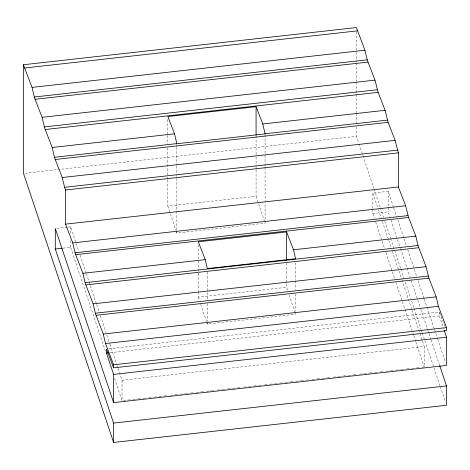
<?xml version="1.0" encoding="UTF-8"?>
<svg xmlns="http://www.w3.org/2000/svg" width="470" height="470" viewBox="0 0 470 470"><rect width="100%" height="100%" fill="white"/><g stroke="black" fill="none" stroke-linecap="round" stroke-linejoin="round"><path stroke-width="0.35" stroke-dasharray="2.35 1.76" d="M24.957 173.277L356.395 136.276L358.722 143.227M167.825 179.846L167.825 206.101L256.074 196.249L258.382 203.158M56.688 228.373L67.145 227.204M67.845 227.128L70.629 226.816L75.981 242.784M372.851 208.427L372.851 193.076L388.191 191.361L393.555 207.376M176.156 230.97L176.849 233.038L265.092 223.185L265.092 202.717M62.962 248.142L70.629 247.291L105.744 352.118M372.851 209.156L372.851 213.545L388.191 211.835L389.824 216.705M198.322 292.023L198.322 297.14L286.565 287.288L287.722 290.742M206.647 322.003L207.341 324.077L295.589 314.224L295.589 312.027M108.658 348.863L439.368 311.939L439.368 315.94L443.51 328.301M110.115 352.7L439.368 315.94M118.07 368.445L122.024 380.242L424.245 346.502L424.245 366.97L422.06 367.217M114.58 378.497L122.024 400.716L127.123 400.146M127.852 400.064L132.217 399.576M132.945 399.494L137.316 399.007M138.045 398.924L142.416 398.437M143.144 398.354L146.058 398.031M148.966 397.708L153.338 397.221M154.066 397.138L158.437 396.651M159.166 396.568L163.537 396.081M164.265 395.998L167.173 395.675M170.087 395.346L174.458 394.859M175.187 394.782L179.558 394.289M180.286 394.213L184.651 393.725M185.38 393.643L189.751 393.155M190.479 393.073L193.393 392.75M196.307 392.421L200.672 391.933M201.401 391.851L203.586 391.61M206.5 391.281L210.871 390.793M211.6 390.717L214.514 390.388M217.422 390.065L221.793 389.577M222.522 389.495L224.707 389.248M227.621 388.925L231.986 388.437M232.715 388.355L237.086 387.868M237.814 387.785L240 387.544M243.642 387.139L245.828 386.892M248.736 386.569L253.107 386.082M253.835 385.999L258.206 385.512M258.935 385.429L261.12 385.183M264.757 384.777L269.128 384.29M269.856 384.207L274.227 383.72M274.956 383.637L279.327 383.15M280.055 383.073L282.235 382.827M285.149 382.504L290.249 381.934M290.977 381.852L295.348 381.364M296.077 381.282L300.442 380.794M301.17 380.712L305.541 380.224M306.27 380.142L309.184 379.819M312.098 379.496L316.463 379.008M317.191 378.926L321.562 378.438M322.291 378.356L326.662 377.868M327.39 377.786L330.304 377.463M333.212 377.134L337.583 376.646M338.312 376.564L342.683 376.076M343.411 375.994L347.777 375.507M348.505 375.43L352.876 374.943M353.605 374.86L356.519 374.531M359.433 374.208L363.804 373.721M364.526 373.638L368.897 373.151M369.626 373.068L373.997 372.581M374.725 372.498L377.639 372.175M380.553 371.852L382.733 371.606M385.647 371.282L390.018 370.795M390.746 370.713L395.117 370.225M395.846 370.143L400.211 369.655M400.939 369.573L403.853 369.25M406.767 368.921L411.138 368.433M411.867 368.357L416.232 367.869M416.961 367.787L419.146 367.54M439.626 312.609L444.72 326.004M393.789 208.075L396.586 216.429M397.755 219.913L403.818 238.014M404.047 238.713L406.615 246.368M407.784 249.852L414.082 268.652M414.311 269.351L416.643 276.313M418.047 280.49L424.11 298.597M424.339 299.29L434.374 329.235M434.603 329.928L435.537 332.713M435.772 333.412L437.406 338.288M437.635 338.982L445.331 361.959M390.987 220.189L400.317 248.042M400.552 248.736L410.116 277.288M411.279 280.766L420.609 308.62M420.844 309.319L427.841 330.204M428.076 330.904L428.775 332.995M429.004 333.688L430.873 339.258M431.108 339.957L439.738 365.719M358.957 143.92L373.856 188.405M374.091 189.105L380.142 207.176M380.377 207.869L383.637 217.598M384.801 221.076L390.388 237.761M390.623 238.454L394.348 249.576M394.577 250.269L400.634 268.341M400.863 269.04L403.895 278.076M405.287 282.247L410.645 298.233M411.573 301.012L413.906 307.962M414.135 308.661L421.12 329.511M421.355 330.204L422.054 332.29M422.283 332.989L439.979 385.811M440.214 386.51L445.337 401.803M372.851 193.076L378.203 209.044M378.432 209.738L381.223 218.068M382.386 221.54L388.431 239.588M388.666 240.282L390.993 247.226M392.385 251.391L398.666 270.132M398.895 270.832L401.686 279.162M401.921 279.856L411.92 309.707M412.155 310.4L422.154 340.251M422.383 340.95L424.245 346.502M372.851 213.545L374.478 218.403M375.642 221.875L384.478 248.254M385.876 252.419L394.712 278.804M395.875 282.276L402.156 301.017M402.385 301.711L413.547 335.039M413.782 335.733L415.639 341.285M415.874 341.978L424.245 366.97M258.618 203.851L264.628 221.805M289.109 294.884L295.589 314.224M167.825 206.101L175.921 230.276M198.322 297.14L199.474 300.594M200.631 304.049L206.418 321.31M76.21 243.478L78.772 251.115M80.164 255.28L86.21 273.329M86.445 274.028L90.164 285.131M90.399 285.83L96.444 303.879M96.679 304.572L99.235 312.209M100.398 315.681L105.979 332.343M106.907 335.122L109.698 343.453M109.933 344.146L116.907 364.973M117.142 365.666L117.841 367.746M388.191 191.361L388.191 206.712M388.191 207.446L388.191 211.835M356.395 31.707L356.395 62.357M356.395 63.086L356.395 81.245M356.395 81.968L356.395 112.524M356.395 113.252L356.395 122.647M356.395 126.953L356.395 136.276M295.589 262.812L295.589 280.008M295.589 280.731L295.589 289.408M295.589 293.75L295.589 311.299M286.565 263.2L286.565 287.288M265.092 134.59L265.092 201.266M256.074 135.824L256.074 156.246M256.074 156.968L256.074 166.374M256.074 167.097L256.074 169.27M256.074 169.993L256.074 196.249M207.341 271.989L207.341 299.261M207.341 303.602L207.341 321.151M207.341 321.88L207.341 324.077M198.322 244.459L198.322 291.294M176.849 144.443L176.849 146.493M176.849 147.181L176.849 165.275M176.849 166.01L176.849 230.112M176.849 230.846L176.849 233.038M167.825 119.392L167.825 134.673M167.825 135.407L167.825 144.214M167.825 147.88L167.825 176.226M167.825 176.949L167.825 179.123M122.024 380.242L122.024 400.716M70.629 226.816L70.629 234.859M70.629 240.711L70.629 247.291"/><path stroke-width="0.7" d="M439.738 365.719L446.5 385.911L446.5 405.275L113.605 442.446L23.5 173.442L23.5 64.725L356.395 27.554L364.955 50.231L367.217 59.837L374.984 80.141L378.133 92.349L385.089 110.309L388.12 122.335L395.123 140.354L398.384 152.85L398.384 186.978L405.639 205.743L408.571 217.475L415.821 236.134L418.012 245.505L426.037 266.678L428.922 278.14L436.166 296.87L438.41 306.34L446.5 327.613L446.5 330.692L113.605 367.857L106.473 349.11L106.473 353.105L113.605 374.396L113.605 402.608L446.5 365.443L446.5 337.225L444.203 330.357M23.5 64.725L24.605 68.021L357.5 30.856M24.605 68.021L32.06 87.402L364.955 50.231M32.06 87.402L34.322 97.002L367.217 59.837M34.322 97.002L35.08 99.276L367.975 62.111M35.08 99.276L42.094 117.306L374.984 80.141M42.094 117.306L44.368 126.924L377.263 89.752M44.368 126.924L45.238 129.52L378.133 92.349M256.074 106.684L167.825 116.537L174.523 133.821L176.849 143.755L265.092 133.903L262.765 123.968L256.074 106.684L256.074 135.09M45.238 129.52L52.194 147.48L174.523 133.821M262.765 123.968L385.089 110.309M52.194 147.48L54.479 157.28L176.802 143.62M265.045 133.768L387.374 120.109M54.479 157.28L55.225 159.5L388.12 122.335M55.225 159.5L62.228 177.525L395.123 140.354M62.228 177.525L64.578 187.295L397.473 150.124M64.578 187.295L65.489 190.015L398.384 152.85M65.489 190.015L65.489 224.149L398.384 186.978M65.489 224.149L72.75 242.914L405.639 205.743M113.605 402.608L55.296 228.532L55.296 249L62.269 248.225M72.75 242.914L75.053 252.772L407.948 215.607M75.053 252.772L75.676 254.64L408.571 217.475M286.565 231.945L198.322 241.797L205.255 259.646L207.341 268.582L295.589 258.729L293.497 249.793L286.565 231.945L286.565 260.304M75.676 254.64L82.931 273.305L205.255 259.646M293.497 249.793L415.821 236.134M82.931 273.305L85.117 282.676L418.012 245.505M85.117 282.676L85.857 284.885L418.752 247.714M85.857 284.885L93.142 303.843L426.037 266.678M93.142 303.843L95.322 313.214L428.217 276.043M95.322 313.214L96.027 315.305L428.922 278.14M96.027 315.305L103.271 334.035L436.166 296.87M103.271 334.035L105.515 343.511L438.41 306.34M106.473 353.105L108.658 352.864M105.515 343.511L113.605 364.785L446.5 327.613M113.605 374.396L446.5 337.225M55.296 249L113.605 423.082L446.5 385.911M113.605 364.785L113.605 367.857M113.605 423.082L113.605 442.446"/></g></svg>
